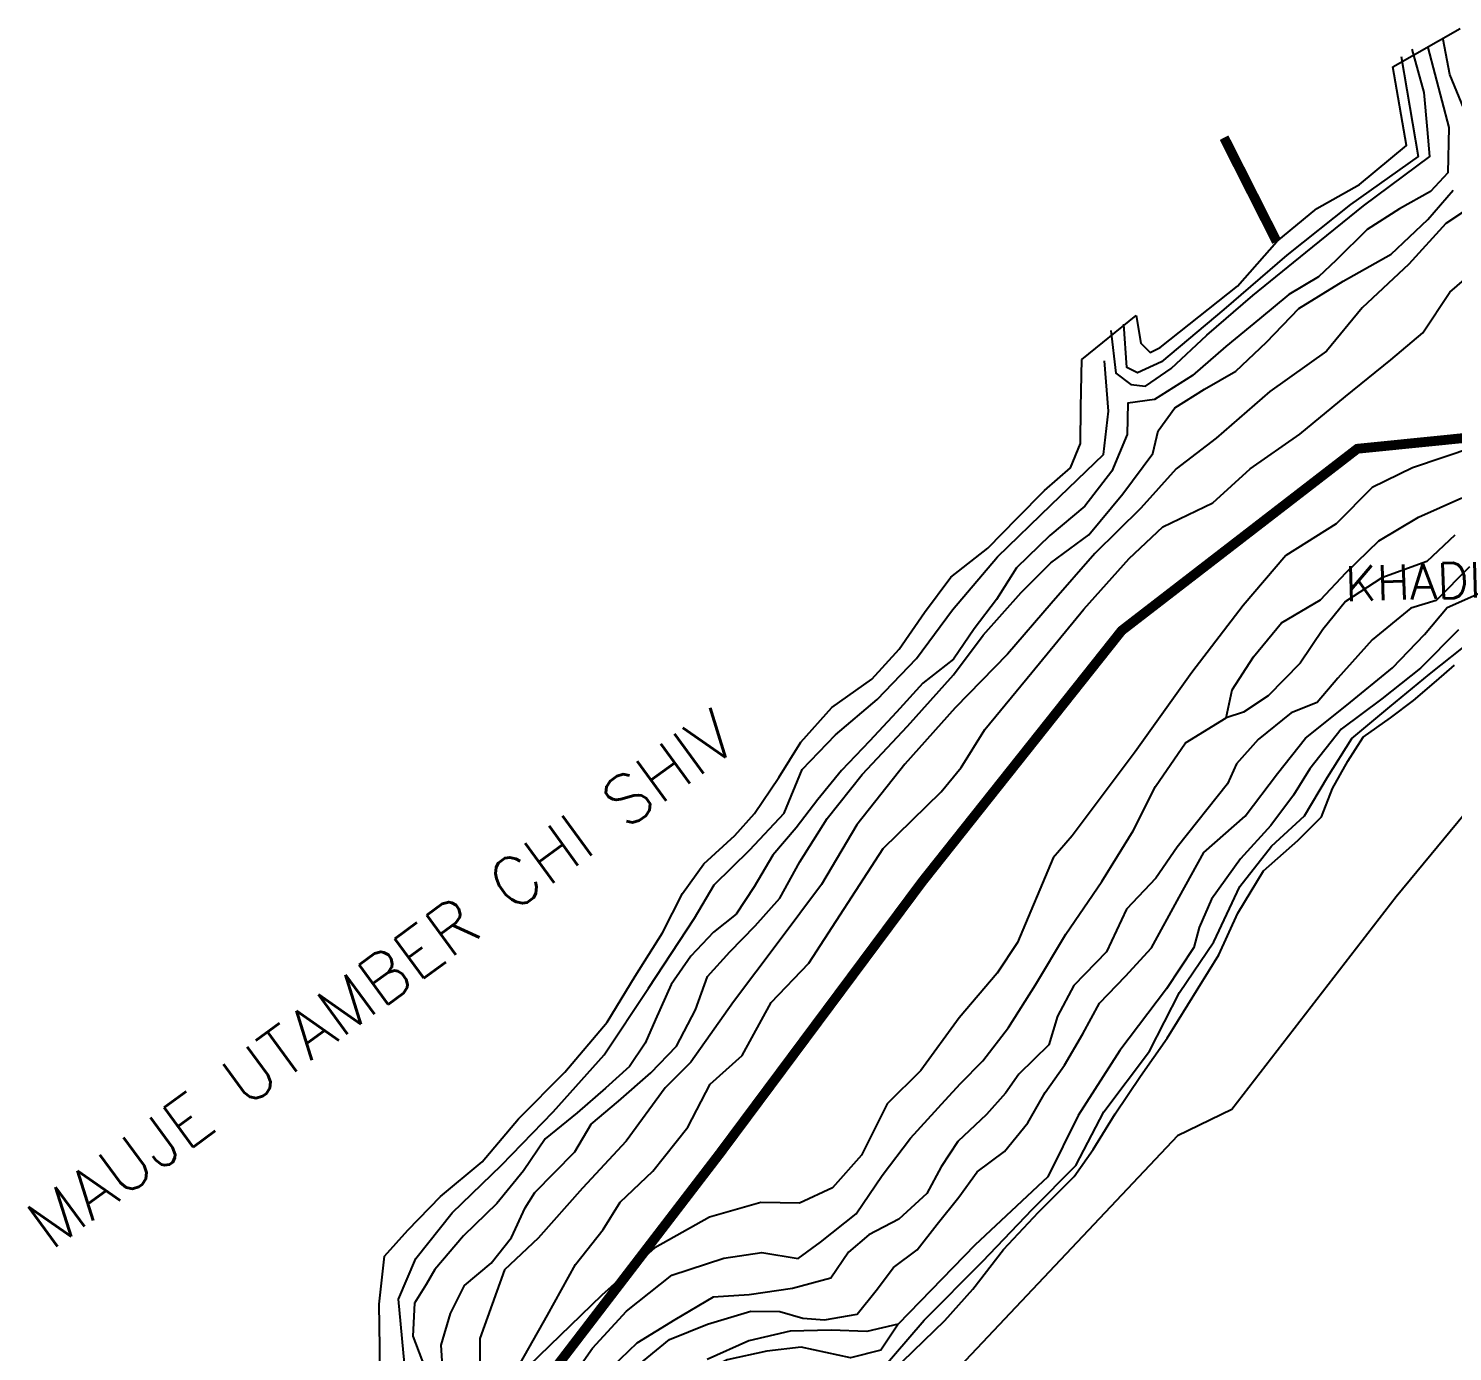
# Model space of a CAD drawing. Header units: metres. Extents: x 295162 to 297303, y 1978196 to 1980210.
# Drawn here: x 295480 to 296202, y 1979539 to 1980210 of the extents above; entities that cross this region are included whole.
import ezdxf

# ---------------------------------------------------------------- set-up
doc = ezdxf.new("R2010")
doc.units = ezdxf.units.M
doc.linetypes.add('DASHDOT', pattern=[1, 0.5, -0.25, 0, -0.25])
doc.linetypes.add('DIVIDE', pattern=[1.25, 0.5, -0.25, 0, -0.25, 0, -0.25])
for name, color, linetype in [('LINE_WATER', 4, 'Continuous'), ('OFF', 1, 'Continuous'), ('POLY_WATER', 4, 'Continuous'), ('TEXT_MAPIN', 7, 'Continuous'), ('TEXT_MAPOUT', 7, 'Continuous'), ('V_BOUND_STREAM_LINE', 7, 'DASHDOT'), ('V_DIVIDE_LINE', 7, 'DIVIDE'), ('VILLAGE BOUNDRY', 15, 'Continuous')]:
    doc.layers.add(name, color=color, linetype=linetype)
doc.styles.get("Standard").update_dxf_attribs({"font": 'simplex.shx'})

msp = doc.modelspace()

# ---------------------------------------------------------------- linework, layer by layer
at = {"layer": 'LINE_WATER'}
for points in [[(296870.22, 1979736.68), (296838.19, 1979784.16), (296791.82, 1979833.78), (296750.52, 1979866.93), (296718.86, 1979895.02), (296681.74, 1979923.74), (296641.18, 1979950.89), (296598, 1979975.19), (296567.26, 1979993.99), (296526.64, 1980019.03), (296508.91, 1980036.1), (296480.19, 1980052.3), (296447.84, 1980061.46), (296415.37, 1980078.64), (296377.4, 1980095.59), (296339.04, 1980113.4), (296299.4, 1980130.83), (296253.3, 1980144.28), (296212.68, 1980157.96), (296200.85, 1980186.6), (296197.49, 1980204.41)], [(296189.82, 1980200.41), (296200.46, 1980159.71), (296199.92, 1980136.68), (296191.08, 1980127.21), (296175.34, 1980118.56), (296158.96, 1980107.92), (296143.27, 1980092.35), (296134.18, 1980084.04), (296119.29, 1980075.07), (296104.29, 1980062.65), (296087.21, 1980048.58), (296070.39, 1980033.92), (296051.07, 1980021.65), (296037.6, 1980019.83), (296037.17, 1980004.01), (296029.44, 1979985.28), (296015.69, 1979967.63), (295998, 1979952.71), (295981.12, 1979936.33), (295970.88, 1979920.28), (295959.54, 1979905.42), (295949.04, 1979889.96), (295933.47, 1979877.85), (295920.11, 1979863.06), (295906.46, 1979848.29), (295892.24, 1979833.54), (295880.31, 1979818.7), (295869.28, 1979804.41), (295857.39, 1979790.44), (295848.02, 1979774.36), (295838.73, 1979760.58), (295827.3, 1979751.49), (295815.76, 1979739.23), (295805.88, 1979724.9), (295797.89, 1979707.04), (295792.7, 1979695.13), (295784.64, 1979683.32), (295772.56, 1979672.24), (295758.13, 1979659.8), (295741.95, 1979646.56), (295730.84, 1979630.25), (295717.42, 1979613.74), (295700.54, 1979597.36), (295685.94, 1979580.31), (295681.49, 1979572.7), (295675.52, 1979563.12), (295674.78, 1979546.44), (295682.55, 1979526)], [(296028.84, 1980056.72), (296031.51, 1980035.03), (296039.09, 1980029.28), (296046.41, 1980028.44), (296059.57, 1980037.48), (296077.62, 1980054.39), (296100.97, 1980074.58), (296127.84, 1980096.36), (296157.09, 1980120.08), (296190.71, 1980145.08), (296189.61, 1980158.66), (296187.84, 1980177.44), (296181.86, 1980199.54)], [(296176.25, 1980195.71), (296184.8, 1980145), (296150.48, 1980120.61), (296118.28, 1980094.98), (296086.3, 1980067.33), (296054.64, 1980040.82), (296042.48, 1980035.21), (296036.95, 1980038), (296035.58, 1980059.94)], [(295690.08, 1979525.91), (295689.2, 1979541.78), (295693.91, 1979557.89), (295701.01, 1979572.13), (295714.48, 1979583.47), (295724.88, 1979596.48), (295731.79, 1979611.62), (295736.64, 1979619.26), (295746.49, 1979629.38), (295757.03, 1979639.94), (295765.24, 1979653.92), (295779.17, 1979665.68), (295795.43, 1979680.04), (295808.53, 1979693.62), (295818.23, 1979712.01), (295824.31, 1979728.97), (295835.59, 1979741.5), (295848.46, 1979754.64), (295860.91, 1979768.7), (295871.06, 1979787.07), (295884.91, 1979809.1), (295902.79, 1979831.43), (295925.67, 1979856.04), (295949.04, 1979881.96), (295964.17, 1979902.16), (295983.37, 1979923.78), (295998.53, 1979938.85), (296017.69, 1979953.1), (296035.07, 1979973.89), (296050.21, 1979994.31), (296052.96, 1980005.81), (296061.31, 1980017.56), (296076.5, 1980027.05), (296092.34, 1980036.07), (296107.95, 1980050.9), (296124.3, 1980067.93), (296146.79, 1980081.85), (296171.06, 1980095.47), (296189.67, 1980113.09), (296202.6, 1980128.02)], [(296218.27, 1980123.92), (296198.93, 1980111.12), (296180.1, 1980090.36), (296156.46, 1980068.18), (296138.38, 1980046.2), (296109.63, 1980025.8), (296082.35, 1980002.17), (296062.13, 1979986.62), (296044.12, 1979966.62), (296020.84, 1979943.64), (295998.67, 1979918.23), (295976.48, 1979892.43), (295949.87, 1979865.2), (295924.41, 1979836.74), (295900.05, 1979805.86), (295882.07, 1979775.54), (295860.15, 1979746.15), (295837.41, 1979716.01), (295815.85, 1979685.42), (295802.86, 1979672.39), (295783.01, 1979645.31), (295760.89, 1979621.49), (295738.32, 1979596.1), (295721.26, 1979580.04), (295708.68, 1979545.16), (295708.77, 1979509.03)], [(295726.32, 1979527.46), (295743.08, 1979557.03), (295757.32, 1979582.72), (295771.27, 1979600.48), (295779.92, 1979614.46), (295796.57, 1979630.14), (295814.27, 1979652.53), (295825.58, 1979674.35), (295841.8, 1979688.85), (295856.48, 1979715.72), (295875.67, 1979735.67), (295913.33, 1979793.87), (295942.78, 1979822.58), (295952.95, 1979834.92), (295964.98, 1979854.34), (295988.87, 1979883.25), (296015.25, 1979915.26), (296038.23, 1979941.03), (296055.3, 1979957.09), (296080.58, 1979969.28), (296099.67, 1979986.46), (296124.75, 1980004.21), (296147.89, 1980023.23), (296171.01, 1980041.85), (296187.2, 1980055.56), (296200.85, 1980076.11), (296215.82, 1980089.07)], [(295670.53, 1979532.48), (295667.52, 1979565.13), (295676.2, 1979585.85), (295694.76, 1979609.08), (295719.7, 1979633.24), (295745.9, 1979660.24), (295771.88, 1979689.26), (295794.28, 1979723.01), (295817.61, 1979758.46), (295827.59, 1979775.38), (295845.67, 1979793.16), (295863.2, 1979811.83), (295872.22, 1979833.97), (295889.13, 1979851.51), (295910.39, 1979869.46), (295930.31, 1979890.35), (295948.64, 1979915.03), (295971.37, 1979941.86), (295998.7, 1979968.24), (296025.13, 1979993.78), (296027.8, 1980015.87), (296025.69, 1980041.29)], [(296213.12, 1979997.46), (296181.95, 1979987.07), (296161.52, 1979977.09), (296143.18, 1979958.69), (296117.76, 1979942.53), (296095.99, 1979917.12), (296069.93, 1979883.12), (296041.26, 1979842.86), (296009.33, 1979800.34), (295999.59, 1979789.18), (295981.55, 1979746.16), (295971.26, 1979730.65), (295951.96, 1979707.92), (295932.52, 1979681.22), (295915.43, 1979664.37), (295902.37, 1979638.24), (295887.67, 1979621.7), (295870.9, 1979613.97), (295851.24, 1979614.28), (295825.34, 1979606.87), (295797.56, 1979591.2), (295770.66, 1979567.15), (295733.41, 1979531.17)], [(295752.31, 1979520.97), (295765.92, 1979540.33), (295783.09, 1979559.16), (295806.2, 1979577.39), (295832.54, 1979585.97), (295851.91, 1979588.84), (295870.28, 1979585.8), (295881.51, 1979594.13), (295899.71, 1979608.56), (295912.92, 1979627.94), (295927.31, 1979646.87), (295944.89, 1979666.09), (295952.55, 1979674.55), (295963.89, 1979686.05), (295977.02, 1979703.05), (295990.72, 1979724.78), (296006.14, 1979750.43), (296024.39, 1979777.17), (296040.22, 1979802.8), (296051.56, 1979825.42), (296066.86, 1979847.5), (296087.38, 1979860.26), (296090.48, 1979874.44), (296101.21, 1979891.12), (296115.54, 1979908.47), (296135.23, 1979920.07), (296148.25, 1979933.89), (296164.92, 1979949.97), (296185.02, 1979961.95), (296207.04, 1979971.88)], [(296203.37, 1979952.95), (296189.18, 1979939.57), (296166.43, 1979931.26), (296147.92, 1979919.22), (296136.48, 1979904.94), (296124.94, 1979887.89), (296108.65, 1979871.4), (296096.23, 1979863.12), (296087.38, 1979860.26)], [(296210.81, 1979936.82), (296193.89, 1979919.67), (296181.08, 1979915.86), (296161.57, 1979899.78), (296144.09, 1979880.35), (296133.6, 1979867.9), (296120.41, 1979862.78), (296103.63, 1979849.24), (296092.64, 1979836.81), (296088.17, 1979826.78), (296062.64, 1979794.48), (296051.71, 1979778.75), (296036.83, 1979763.17), (296026.66, 1979741.5), (296010.08, 1979724.34), (296001.79, 1979708.85), (295997.47, 1979694.2), (295982.29, 1979679.29), (295975.52, 1979669.67), (295965.75, 1979658.84), (295951.27, 1979645.21), (295942.74, 1979632.37), (295935.5, 1979618.81), (295921.37, 1979605.84), (295906.11, 1979597.83), (295895.75, 1979589), (295886.88, 1979575.83), (295867.43, 1979570.61), (295845.43, 1979567.45), (295827.11, 1979566.14), (295807.77, 1979554.67), (295788.41, 1979542.86), (295771.53, 1979526.7)], [(295787.09, 1979529.94), (295804.98, 1979544.7), (295824.33, 1979552.57), (295846.2, 1979559.06), (295860.98, 1979558.96), (295872.64, 1979555.54), (295883.54, 1979554.72), (295900.13, 1979557.55), (295909.78, 1979569.62), (295918.56, 1979581.29), (295930.66, 1979590.27), (295940.77, 1979603.18), (295951.76, 1979616.91), (295961.01, 1979629.85), (295974.87, 1979640.05), (295986.75, 1979654.6), (295995.66, 1979670.12), (296005.37, 1979683.9), (296014.73, 1979699.83), (296023.22, 1979715.36), (296036.35, 1979729.02), (296049.51, 1979743.53), (296063.5, 1979769.14), (296076.1, 1979791.8), (296097.12, 1979810.31), (296113.54, 1979831.98), (296127.68, 1979849.88), (296148.63, 1979866.67), (296171.81, 1979885.53), (296188.06, 1979902.5), (296199.48, 1979916.21), (296223.64, 1979926.9)], [(296205.28, 1979904.88), (296185.95, 1979885.45), (296166.32, 1979869.89), (296145.83, 1979854.36), (296129.9, 1979834.39), (296121.5, 1979820.99), (296110.01, 1979805.56), (296094.62, 1979788.57), (296079.96, 1979768.12), (296073.66, 1979753.79), (296070.94, 1979743.61), (296057.12, 1979722.71), (296033.5, 1979691.45), (296012.38, 1979658.39), (295996.91, 1979627.27), (295959.88, 1979592.64), (295920.95, 1979552.52), (295905.18, 1979548.81), (295886.99, 1979549.46), (295866.19, 1979548.92), (295845.23, 1979544.11), (295824.11, 1979534.6)], [(295911.31, 1979527.92), (295934.22, 1979554.56), (295963.8, 1979584.24), (295989.17, 1979610.8), (296011.1, 1979632.96), (296025.42, 1979660.32), (296048.48, 1979691.06), (296063.71, 1979720.84), (296081.24, 1979746.45), (296094.36, 1979774.67), (296110.48, 1979795), (296127.24, 1979810.38), (296138.82, 1979830.05), (296151.22, 1979849.69), (296170.47, 1979865.81), (296190.56, 1979882.3), (296212.73, 1979899.95)], [(295920.95, 1979552.52), (295912.14, 1979539.39), (295896.77, 1979535.35), (295871.83, 1979540.84), (295854.38, 1979538.88), (295834.25, 1979534.44), (295815.98, 1979525.63), (295801.86, 1979512.36), (295787.71, 1979498.23), (295773.83, 1979483.81), (295764.45, 1979466.64)]]:
    msp.add_lwpolyline(points, dxfattribs=at)
at = {"layer": 'OFF'}
for points in [[(296172.05, 1980190.47), (296206.12, 1980210)], [(296014.13, 1980041.94), (296041.7, 1980064.42)]]:
    msp.add_lwpolyline(points, dxfattribs=at)
at = {"layer": 'POLY_WATER'}
for points in [[(296133.34, 1980118.69), (296155.1, 1980130.91), (296178.91, 1980150.55), (296172.05, 1980190.47)], [(296041.7, 1980064.42), (296044.13, 1980050.35), (296048.84, 1980045.63), (296053.97, 1980048.05), (296093.18, 1980079.16), (296113.04, 1980101.86), (296133.34, 1980118.69)], [(295658.24, 1979515.54), (295658.02, 1979540.69), (295657.68, 1979562.62), (295660.33, 1979587.02), (295672.25, 1979600.13), (295688.84, 1979617.26), (295709.96, 1979634.87), (295728.33, 1979656.77), (295751.92, 1979680.41), (295773.32, 1979705.75), (295787.54, 1979729.09), (295801.4, 1979751.15), (295811.64, 1979771.09), (295822.34, 1979786.17), (295838.18, 1979800.43), (295848.1, 1979811.67), (295860.53, 1979829.92), (295871.66, 1979847.89), (295887.29, 1979865.38), (295907.65, 1979879.79), (295921.59, 1979895.08), (295934.35, 1979913.64), (295947.74, 1979931.53), (295966.5, 1979946.32), (295981.4, 1979961.58), (295995.29, 1979975.58), (296008.45, 1979987.04), (296013.57, 1979999.42), (296013.75, 1980017.79), (296014.13, 1980041.94)], [(295908.09, 1979520.29), (295918.03, 1979528.57), (295944.6, 1979554.37), (295958.85, 1979570.26), (295974.41, 1979590.42), (295992.23, 1979609.35), (296010.3, 1979627.4), (296019.87, 1979641.15), (296031.03, 1979659.17), (296043.96, 1979678.27), (296057.47, 1979697.64), (296083.76, 1979739.86), (296093.31, 1979761.09), (296106.32, 1979782.5), (296123.72, 1979797.98), (296135.82, 1979809.92), (296141.38, 1979824.4), (296149.22, 1979838.21), (296157, 1979850.31), (296170.75, 1979860.17), (296182.44, 1979868.96), (296194.18, 1979878.9), (296203.25, 1979886.91)]]:
    msp.add_lwpolyline(points, dxfattribs=at)
at = {"layer": 'V_BOUND_STREAM_LINE', "ltscale": 10, "const_width": 4.98}
msp.add_lwpolyline([(296820.36, 1979607.64), (296824.33, 1979682.39), (296632.01, 1979813.42), (296521.52, 1979916.97), (296368.6, 1979992.73), (296273.46, 1980008.75), (296153.97, 1979996.72), (296034.39, 1979904.44), (295933.16, 1979776.97), (295830.63, 1979639.28), (295727.26, 1979504.42), (295658.81, 1979379.5), (295509.31, 1979169.32), (295505.76, 1979093.2), (295521.78, 1978918.78), (295655.42, 1978714.27), (295705.3, 1978556.17), (295751.44, 1978307.21), (295904.03, 1978338.56), (295935.5, 1978340.99)], dxfattribs=at)
at = {"layer": 'V_DIVIDE_LINE', "ltscale": 10, "const_width": 4.98}
msp.add_lwpolyline([(296113.04, 1980101.86), (296086.36, 1980154.58)], dxfattribs=at)
at = {"layer": 'VILLAGE BOUNDRY'}
for p, q in [((296229.32, 1979836.86), (296173.73, 1979769.41)), ((296173.73, 1979769.41), (296090.25, 1979661.41)), ((296090.25, 1979661.41), (296062.74, 1979648.13)), ((296062.74, 1979648.13), (295910.23, 1979486.52))]:
    msp.add_line(p, q, dxfattribs=at)

# ---------------------------------------------------------------- texts
at = {"layer": 'TEXT_MAPIN'}
msp.add_text('KHADI', height=17.913, rotation=1.78822, dxfattribs=at).set_placement((296147.92, 1979919.22))
at = {"layer": 'TEXT_MAPOUT'}
msp.add_text('MAUJE UTAMBER CHI SHIV', height=24.8796, rotation=36.2122, dxfattribs=at).set_placement((295491, 1979589.43))

doc.saveas('drawing.dxf')
